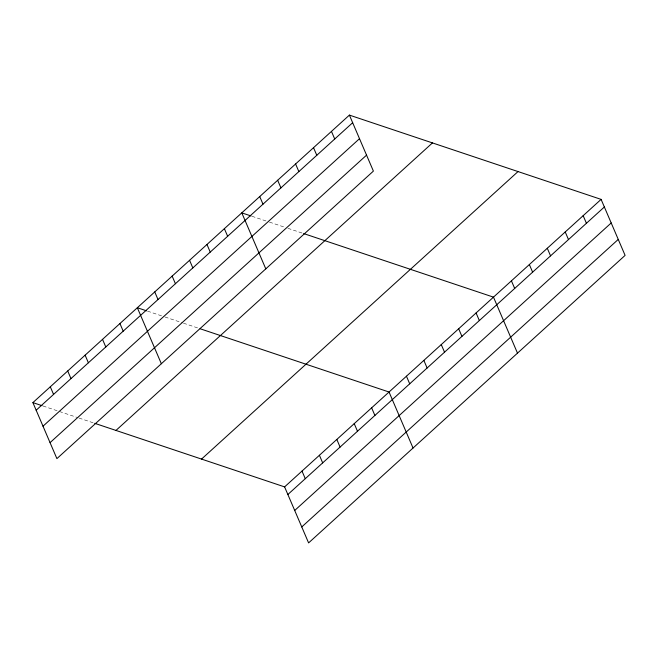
<?xml version="1.0" encoding="UTF-8"?>
<svg xmlns="http://www.w3.org/2000/svg" width="658" height="658" viewBox="0 0 658 658"><rect width="100%" height="100%" fill="white"/><g stroke="black" fill="none" stroke-linecap="round" stroke-linejoin="round"><path stroke-width="0.49" stroke-dasharray="3.29 2.47" d="M251.94 216.252L268.554 221.82M269.476 222.124L284.24 227.068M287.933 228.31L302.696 233.253M147.499 311.135L164.105 316.695M165.035 317.008L182.57 322.881M183.492 323.185L198.255 328.128M43.05 406.011L78.121 417.756M79.042 418.069L93.814 423.012"/><path stroke-width="0.99" d="M349.398 115.101L373.399 171.105L56.901 458.618L32.9 402.614L349.398 115.101L601.099 199.382L625.1 255.386L308.602 542.899L284.601 486.895L94.736 423.324M36.165 410.222L352.663 122.709M43.009 426.195L359.507 138.682M50.057 442.645L366.555 155.132M115.964 430.431L432.462 142.909M201.537 459.087L518.035 171.565M284.601 486.895L601.099 199.382M287.859 494.512L604.357 206.99M294.702 510.476L611.2 222.963M301.759 526.935L618.257 239.413M251.019 215.947L241.79 212.855L265.791 268.859M303.626 233.557L493.484 297.136L517.492 353.14M146.57 310.823L137.341 307.738L161.35 363.734M200.098 328.745L389.043 392.02L413.043 448.024M32.9 402.614L42.128 405.706M583.161 215.676L586.426 223.284M565.23 231.97L568.487 239.578M547.292 248.263L550.557 255.872M529.361 264.549L532.618 272.165M511.422 280.843L514.688 288.459M476.079 312.953L479.345 320.561M458.675 328.761L461.932 336.378M441.263 344.578L444.528 352.186M331.468 131.394L334.725 139.002M423.859 360.395L427.116 368.003M313.529 147.68L316.794 155.296M406.447 376.203L409.712 383.82M295.59 163.974L298.855 171.59M277.66 180.267L280.925 187.884M371.638 407.828L374.896 415.445M259.721 196.561L262.986 204.169M354.226 423.645L357.491 431.253M336.822 439.462L340.079 447.07M224.378 228.663L227.643 236.28M319.41 455.27L322.675 462.887M206.974 244.48L210.239 252.088M302.006 471.087L305.271 478.695M189.57 260.297L192.827 267.905M172.157 276.105L175.423 283.721M154.753 291.922L158.01 299.53M119.937 323.547L123.202 331.155M102.533 339.364L105.79 346.972M85.121 355.172L88.386 362.788M67.716 370.989L70.974 378.597M50.304 386.805L53.569 394.413"/></g></svg>
